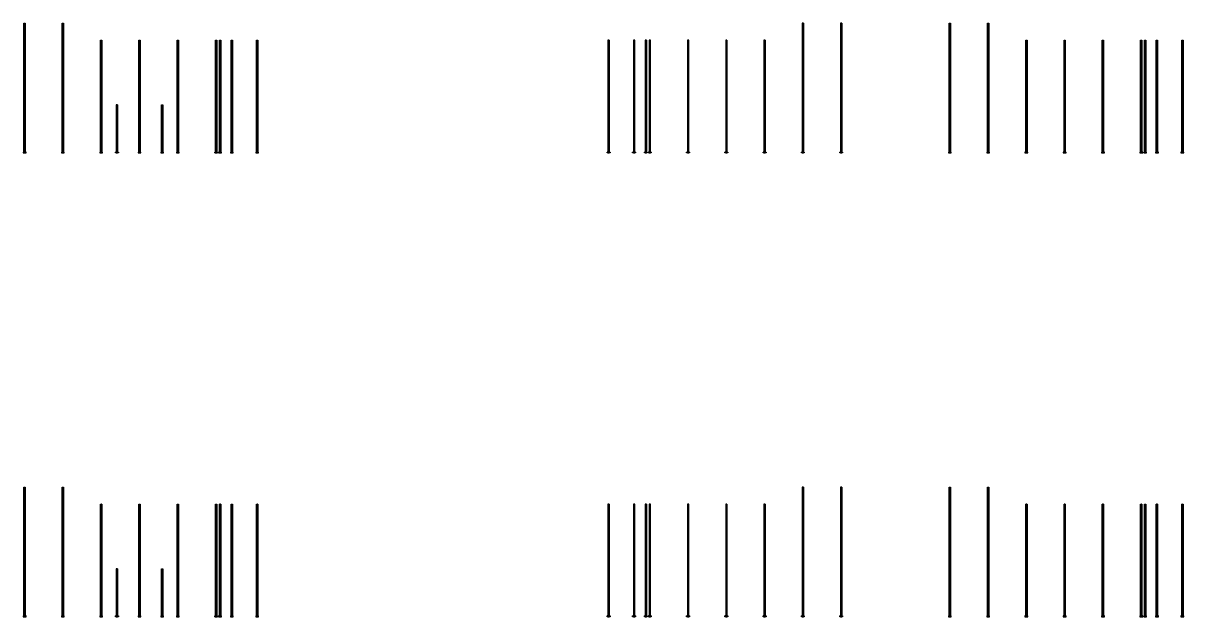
# Model space of a CAD drawing. Header units: millimetres. Extents: x 146716 to 442196, y -115135 to 179065.
# Drawn here: x 146716 to 225496, y 138767 to 179065 of the extents above; entities that cross this region are included whole.
import ezdxf

# ---------------------------------------------------------------- set-up
doc = ezdxf.new("R2010")
doc.units = ezdxf.units.MM
doc.layers.add('Dimension', color=7, linetype='Continuous')
doc.layers.add('Xref Multishuttle Sections$0$Racking', color=30, linetype='Continuous')
doc.layers.add('Xref Multishuttle Sections$0$Bracket', color=1, linetype='Continuous', lineweight=25)

# ---------------------------------------------------------------- blocks, each defined once
blk = doc.blocks.new('*U79')
for p, q in [((-35.9, 8804), (-35.9, 4)), ((-11.9, 8804), (-11.9, 4)), ((11.9, 8804), (11.9, 4)), ((35.8, 8804), (35.8, 4))]:
    blk.add_line(p, q)
blk.add_lwpolyline([(-44.3, 8804), (44.2, 8804), (44.2, 4), (-44.3, 4)], close=True)
for points in [[(-95, 55), (-95, 0), (95, 0), (95, 55)], [(-90, 60), (90, 60)], [(-79, 4), (-79, 0), (-61, 0), (-61, 4)], [(61, 4), (61, 0), (79, 0), (79, 4)]]:
    blk.add_lwpolyline(points)
for centre, radius in [((-25, 8791.5), 5.5), ((-25, 8766.5), 5.5), ((-25, 8741.5), 5.5), ((-25, 8716.5), 5.5), ((-25, 8691.5), 5.5), ((-25, 8666.5), 5.5), ((25, 8791.5), 5.5), ((25, 8766.5), 5.5), ((25, 8741.5), 5.5), ((25, 8716.5), 5.5), ((25, 8691.5), 5.5), ((25, 8666.5), 5.5), ((-25, 8641.5), 5.5), ((-25, 8616.5), 5.5), ((-25, 8591.5), 5.5), ((-25, 8566.5), 5.5), ((-25, 8541.5), 5.5), ((-25, 8516.5), 5.5), ((-25, 8491.5), 5.5), ((-25, 8466.5), 5.5), ((-25, 8441.5), 5.5), ((-25, 8416.5), 5.5), ((-25, 8391.5), 5.5), ((-25, 8366.5), 5.5), ((-25, 8341.5), 5.5), ((-25, 8316.5), 5.5), ((-25, 8291.5), 5.5), ((-25, 8266.5), 5.5), ((-25, 8241.5), 5.5), ((-25, 8216.5), 5.5), ((-25, 8191.5), 5.5), ((-25, 8166.5), 5.5), ((-25, 8141.5), 5.5), ((-25, 8116.5), 5.5), ((-25, 8091.5), 5.5), ((-25, 8066.5), 5.5), ((-25, 8041.5), 5.5), ((-25, 8016.5), 5.5), ((-25, 7991.5), 5.5), ((-25, 7966.5), 5.5), ((-25, 7941.5), 5.5), ((-25, 7916.5), 5.5), ((-25, 7891.5), 5.5), ((25, 8641.5), 5.5), ((25, 8616.5), 5.5), ((25, 8591.5), 5.5), ((25, 8566.5), 5.5), ((25, 8541.5), 5.5), ((25, 8516.5), 5.5), ((25, 8491.5), 5.5), ((25, 8466.5), 5.5), ((25, 8441.5), 5.5), ((25, 8416.5), 5.5), ((25, 8391.5), 5.5), ((25, 8366.5), 5.5), ((25, 8341.5), 5.5), ((25, 8316.5), 5.5), ((25, 8291.5), 5.5), ((25, 8266.5), 5.5), ((25, 8241.5), 5.5), ((25, 8216.5), 5.5), ((25, 8191.5), 5.5), ((25, 8166.5), 5.5), ((25, 8141.5), 5.5), ((25, 8116.5), 5.5), ((25, 8091.5), 5.5), ((25, 8066.5), 5.5), ((25, 8041.5), 5.5), ((25, 8016.5), 5.5), ((25, 7991.5), 5.5), ((25, 7966.5), 5.5), ((25, 7941.5), 5.5), ((25, 7916.5), 5.5), ((25, 7891.5), 5.5), ((-25, 7866.5), 5.5), ((-25, 7841.5), 5.5), ((-25, 7816.5), 5.5), ((-25, 7791.5), 5.5), ((-25, 7766.5), 5.5), ((-25, 7741.5), 5.5), ((-25, 7716.5), 5.5), ((-25, 7691.5), 5.5), ((-25, 7666.5), 5.5), ((-25, 7641.5), 5.5), ((-25, 7616.5), 5.5), ((-25, 7591.5), 5.5), ((-25, 7566.5), 5.5), ((-25, 7541.5), 5.5), ((-25, 7516.5), 5.5), ((-25, 7491.5), 5.5), ((-25, 7466.5), 5.5), ((-25, 7441.5), 5.5), ((-25, 7416.5), 5.5), ((-25, 7391.5), 5.5), ((-25, 7366.5), 5.5), ((-25, 7341.5), 5.5), ((-25, 7316.5), 5.5), ((-25, 7291.5), 5.5), ((-25, 7266.5), 5.5), ((-25, 7241.5), 5.5), ((-25, 7216.5), 5.5), ((-25, 7191.5), 5.5), ((-25, 7166.5), 5.5), ((-25, 7141.5), 5.5), ((-25, 7116.5), 5.5), ((-25, 7091.5), 5.5), ((25, 7866.5), 5.5), ((25, 7841.5), 5.5), ((25, 7816.5), 5.5), ((25, 7791.5), 5.5), ((25, 7766.5), 5.5), ((25, 7741.5), 5.5), ((25, 7716.5), 5.5), ((25, 7691.5), 5.5), ((25, 7666.5), 5.5), ((25, 7641.5), 5.5), ((25, 7616.5), 5.5), ((25, 7591.5), 5.5), ((25, 7566.5), 5.5), ((25, 7541.5), 5.5), ((25, 7516.5), 5.5), ((25, 7491.5), 5.5), ((25, 7466.5), 5.5), ((25, 7441.5), 5.5), ((25, 7416.5), 5.5), ((25, 7391.5), 5.5), ((25, 7366.5), 5.5), ((25, 7341.5), 5.5), ((25, 7316.5), 5.5), ((25, 7291.5), 5.5), ((25, 7266.5), 5.5), ((25, 7241.5), 5.5), ((25, 7216.5), 5.5), ((25, 7191.5), 5.5), ((25, 7166.5), 5.5), ((25, 7141.5), 5.5), ((25, 7116.5), 5.5), ((25, 7091.5), 5.5), ((-25, 7066.5), 5.5), ((-25, 7041.5), 5.5), ((-25, 7016.5), 5.5), ((-25, 6991.5), 5.5), ((-25, 6966.5), 5.5), ((-25, 6941.5), 5.5), ((-25, 6916.5), 5.5), ((-25, 6891.5), 5.5), ((-25, 6866.5), 5.5), ((-25, 6841.5), 5.5), ((-25, 6816.5), 5.5), ((-25, 6791.5), 5.5), ((-25, 6766.5), 5.5), ((-25, 6741.5), 5.5), ((-25, 6716.5), 5.5), ((-25, 6691.5), 5.5), ((-25, 6666.5), 5.5), ((-25, 6641.5), 5.5), ((-25, 6616.5), 5.5), ((-25, 6591.5), 5.5), ((-25, 6566.5), 5.5), ((-25, 6541.5), 5.5), ((-25, 6516.5), 5.5), ((-25, 6491.5), 5.5), ((-25, 6466.5), 5.5), ((-25, 6441.5), 5.5), ((-25, 6416.5), 5.5), ((-25, 6391.5), 5.5), ((-25, 6366.5), 5.5), ((-25, 6341.5), 5.5), ((-25, 6316.5), 5.5), ((25, 7066.5), 5.5), ((25, 7041.5), 5.5), ((25, 7016.5), 5.5), ((25, 6991.5), 5.5), ((25, 6966.5), 5.5), ((25, 6941.5), 5.5), ((25, 6916.5), 5.5), ((25, 6891.5), 5.5), ((25, 6866.5), 5.5), ((25, 6841.5), 5.5), ((25, 6816.5), 5.5), ((25, 6791.5), 5.5), ((25, 6766.5), 5.5), ((25, 6741.5), 5.5), ((25, 6716.5), 5.5), ((25, 6691.5), 5.5), ((25, 6666.5), 5.5), ((25, 6641.5), 5.5), ((25, 6616.5), 5.5), ((25, 6591.5), 5.5), ((25, 6566.5), 5.5), ((25, 6541.5), 5.5), ((25, 6516.5), 5.5), ((25, 6491.5), 5.5), ((25, 6466.5), 5.5), ((25, 6441.5), 5.5), ((25, 6416.5), 5.5), ((25, 6391.5), 5.5), ((25, 6366.5), 5.5), ((25, 6341.5), 5.5), ((25, 6316.5), 5.5), ((-25, 6291.5), 5.5), ((-25, 6266.5), 5.5), ((-25, 6241.5), 5.5), ((-25, 6216.5), 5.5), ((-25, 6191.5), 5.5), ((-25, 6166.5), 5.5), ((-25, 6141.5), 5.5), ((-25, 6116.5), 5.5), ((-25, 6091.5), 5.5), ((-25, 6066.5), 5.5), ((-25, 6041.5), 5.5), ((-25, 6016.5), 5.5), ((-25, 5991.5), 5.5), ((-25, 5966.5), 5.5), ((-25, 5941.5), 5.5), ((-25, 5916.5), 5.5), ((-25, 5891.5), 5.5), ((-25, 5866.5), 5.5), ((-25, 5841.5), 5.5), ((-25, 5816.5), 5.5), ((-25, 5791.5), 5.5), ((-25, 5766.5), 5.5), ((-25, 5741.5), 5.5), ((-25, 5716.5), 5.5), ((-25, 5691.5), 5.5), ((-25, 5666.5), 5.5), ((-25, 5641.5), 5.5), ((-25, 5616.5), 5.5), ((-25, 5591.5), 5.5), ((-25, 5566.5), 5.5), ((-25, 5541.5), 5.5), ((-25, 5516.5), 5.5), ((25, 6291.5), 5.5), ((25, 6266.5), 5.5), ((25, 6241.5), 5.5), ((25, 6216.5), 5.5), ((25, 6191.5), 5.5), ((25, 6166.5), 5.5), ((25, 6141.5), 5.5), ((25, 6116.5), 5.5), ((25, 6091.5), 5.5), ((25, 6066.5), 5.5), ((25, 6041.5), 5.5), ((25, 6016.5), 5.5), ((25, 5991.5), 5.5), ((25, 5966.5), 5.5), ((25, 5941.5), 5.5), ((25, 5916.5), 5.5), ((25, 5891.5), 5.5), ((25, 5866.5), 5.5), ((25, 5841.5), 5.5), ((25, 5816.5), 5.5), ((25, 5791.5), 5.5), ((25, 5766.5), 5.5), ((25, 5741.5), 5.5), ((25, 5716.5), 5.5), ((25, 5691.5), 5.5), ((25, 5666.5), 5.5), ((25, 5641.5), 5.5), ((25, 5616.5), 5.5), ((25, 5591.5), 5.5), ((25, 5566.5), 5.5), ((25, 5541.5), 5.5), ((25, 5516.5), 5.5), ((-25, 5491.5), 5.5), ((-25, 5466.5), 5.5), ((-25, 5441.5), 5.5), ((-25, 5416.5), 5.5), ((-25, 5391.5), 5.5), ((-25, 5366.5), 5.5), ((-25, 5341.5), 5.5), ((-25, 5316.5), 5.5), ((-25, 5291.5), 5.5), ((-25, 5266.5), 5.5), ((-25, 5241.5), 5.5), ((-25, 5216.5), 5.5), ((-25, 5191.5), 5.5), ((-25, 5166.5), 5.5), ((-25, 5141.5), 5.5), ((-25, 5116.5), 5.5), ((-25, 5091.5), 5.5), ((-25, 5066.5), 5.5), ((-25, 5041.5), 5.5), ((-25, 5016.5), 5.5), ((-25, 4991.5), 5.5), ((-25, 4966.5), 5.5), ((-25, 4941.5), 5.5), ((-25, 4916.5), 5.5), ((-25, 4891.5), 5.5), ((-25, 4866.5), 5.5), ((-25, 4841.5), 5.5), ((-25, 4816.5), 5.5), ((-25, 4791.5), 5.5), ((-25, 4766.5), 5.5), ((-25, 4741.5), 5.5), ((25, 5491.5), 5.5), ((25, 5466.5), 5.5), ((25, 5441.5), 5.5), ((25, 5416.5), 5.5), ((25, 5391.5), 5.5), ((25, 5366.5), 5.5), ((25, 5341.5), 5.5), ((25, 5316.5), 5.5), ((25, 5291.5), 5.5), ((25, 5266.5), 5.5), ((25, 5241.5), 5.5), ((25, 5216.5), 5.5), ((25, 5191.5), 5.5), ((25, 5166.5), 5.5), ((25, 5141.5), 5.5), ((25, 5116.5), 5.5), ((25, 5091.5), 5.5), ((25, 5066.5), 5.5), ((25, 5041.5), 5.5), ((25, 5016.5), 5.5), ((25, 4991.5), 5.5), ((25, 4966.5), 5.5), ((25, 4941.5), 5.5), ((25, 4916.5), 5.5), ((25, 4891.5), 5.5), ((25, 4866.5), 5.5), ((25, 4841.5), 5.5), ((25, 4816.5), 5.5), ((25, 4791.5), 5.5), ((25, 4766.5), 5.5), ((25, 4741.5), 5.5), ((-25, 4716.5), 5.5), ((-25, 4691.5), 5.5), ((-25, 4666.5), 5.5), ((-25, 4641.5), 5.5), ((-25, 4616.5), 5.5), ((-25, 4591.5), 5.5), ((-25, 4566.5), 5.5), ((-25, 4541.5), 5.5), ((-25, 4516.5), 5.5), ((-25, 4491.5), 5.5), ((-25, 4466.5), 5.5), ((-25, 4441.5), 5.5), ((-25, 4416.5), 5.5), ((-25, 4391.5), 5.5), ((-25, 4366.5), 5.5), ((-25, 4341.5), 5.5), ((-25, 4316.5), 5.5), ((-25, 4291.5), 5.5), ((-25, 4266.5), 5.5), ((-25, 4241.5), 5.5), ((-25, 4216.5), 5.5), ((-25, 4191.5), 5.5), ((-25, 4166.5), 5.5), ((-25, 4141.5), 5.5), ((-25, 4116.5), 5.5), ((-25, 4091.5), 5.5), ((-25, 4066.5), 5.5), ((-25, 4041.5), 5.5), ((-25, 4016.5), 5.5), ((-25, 3991.5), 5.5), ((-25, 3966.5), 5.5), ((-25, 3941.5), 5.5), ((25, 4716.5), 5.5), ((25, 4691.5), 5.5), ((25, 4666.5), 5.5), ((25, 4641.5), 5.5), ((25, 4616.5), 5.5), ((25, 4591.5), 5.5), ((25, 4566.5), 5.5), ((25, 4541.5), 5.5), ((25, 4516.5), 5.5), ((25, 4491.5), 5.5), ((25, 4466.5), 5.5), ((25, 4441.5), 5.5), ((25, 4416.5), 5.5), ((25, 4391.5), 5.5), ((25, 4366.5), 5.5), ((25, 4341.5), 5.5), ((25, 4316.5), 5.5), ((25, 4291.5), 5.5), ((25, 4266.5), 5.5), ((25, 4241.5), 5.5), ((25, 4216.5), 5.5), ((25, 4191.5), 5.5), ((25, 4166.5), 5.5), ((25, 4141.5), 5.5), ((25, 4116.5), 5.5), ((25, 4091.5), 5.5), ((25, 4066.5), 5.5), ((25, 4041.5), 5.5), ((25, 4016.5), 5.5), ((25, 3991.5), 5.5), ((25, 3966.5), 5.5), ((25, 3941.5), 5.5), ((-25, 3916.5), 5.5), ((-25, 3891.5), 5.5), ((-25, 3866.5), 5.5), ((-25, 3841.5), 5.5), ((-25, 3816.5), 5.5), ((-25, 3791.5), 5.5), ((-25, 3766.5), 5.5), ((-25, 3741.5), 5.5), ((-25, 3716.5), 5.5), ((-25, 3691.5), 5.5), ((-25, 3666.5), 5.5), ((-25, 3641.5), 5.5), ((-25, 3616.5), 5.5), ((-25, 3591.5), 5.5), ((-25, 3566.5), 5.5), ((-25, 3541.5), 5.5), ((-25, 3516.5), 5.5), ((-25, 3491.5), 5.5), ((-25, 3466.5), 5.5), ((-25, 3441.5), 5.5), ((-25, 3416.5), 5.5), ((-25, 3391.5), 5.5), ((-25, 3366.5), 5.5), ((-25, 3341.5), 5.5), ((-25, 3316.5), 5.5), ((-25, 3291.5), 5.5), ((-25, 3266.5), 5.5), ((-25, 3241.5), 5.5), ((-25, 3216.5), 5.5), ((-25, 3191.5), 5.5), ((-25, 3166.5), 5.5), ((25, 3916.5), 5.5), ((25, 3891.5), 5.5), ((25, 3866.5), 5.5), ((25, 3841.5), 5.5), ((25, 3816.5), 5.5), ((25, 3791.5), 5.5), ((25, 3766.5), 5.5), ((25, 3741.5), 5.5), ((25, 3716.5), 5.5), ((25, 3691.5), 5.5), ((25, 3666.5), 5.5), ((25, 3641.5), 5.5), ((25, 3616.5), 5.5), ((25, 3591.5), 5.5), ((25, 3566.5), 5.5), ((25, 3541.5), 5.5), ((25, 3516.5), 5.5), ((25, 3491.5), 5.5), ((25, 3466.5), 5.5), ((25, 3441.5), 5.5), ((25, 3416.5), 5.5), ((25, 3391.5), 5.5), ((25, 3366.5), 5.5), ((25, 3341.5), 5.5), ((25, 3316.5), 5.5), ((25, 3291.5), 5.5), ((25, 3266.5), 5.5), ((25, 3241.5), 5.5), ((25, 3216.5), 5.5), ((25, 3191.5), 5.5), ((25, 3166.5), 5.5), ((-25, 3141.5), 5.5), ((-25, 3116.5), 5.5), ((-25, 3091.5), 5.5), ((-25, 3066.5), 5.5), ((-25, 3041.5), 5.5), ((-25, 3016.5), 5.5), ((-25, 2991.5), 5.5), ((-25, 2966.5), 5.5), ((-25, 2941.5), 5.5), ((-25, 2916.5), 5.5), ((-25, 2891.5), 5.5), ((-25, 2866.5), 5.5), ((-25, 2841.5), 5.5), ((-25, 2816.5), 5.5), ((-25, 2791.5), 5.5), ((-25, 2766.5), 5.5), ((-25, 2741.5), 5.5), ((-25, 2716.5), 5.5), ((-25, 2691.5), 5.5), ((-25, 2666.5), 5.5), ((-25, 2641.5), 5.5), ((-25, 2616.5), 5.5), ((-25, 2591.5), 5.5), ((-25, 2566.5), 5.5), ((-25, 2541.5), 5.5), ((-25, 2516.5), 5.5), ((-25, 2491.5), 5.5), ((-25, 2466.5), 5.5), ((-25, 2441.5), 5.5), ((-25, 2416.5), 5.5), ((-25, 2391.5), 5.5), ((-25, 2366.5), 5.5), ((25, 3141.5), 5.5), ((25, 3116.5), 5.5), ((25, 3091.5), 5.5), ((25, 3066.5), 5.5), ((25, 3041.5), 5.5), ((25, 3016.5), 5.5), ((25, 2991.5), 5.5), ((25, 2966.5), 5.5), ((25, 2941.5), 5.5), ((25, 2916.5), 5.5), ((25, 2891.5), 5.5), ((25, 2866.5), 5.5), ((25, 2841.5), 5.5), ((25, 2816.5), 5.5), ((25, 2791.5), 5.5), ((25, 2766.5), 5.5), ((25, 2741.5), 5.5), ((25, 2716.5), 5.5), ((25, 2691.5), 5.5), ((25, 2666.5), 5.5), ((25, 2641.5), 5.5), ((25, 2616.5), 5.5), ((25, 2591.5), 5.5), ((25, 2566.5), 5.5), ((25, 2541.5), 5.5), ((25, 2516.5), 5.5), ((25, 2491.5), 5.5), ((25, 2466.5), 5.5), ((25, 2441.5), 5.5), ((25, 2416.5), 5.5), ((25, 2391.5), 5.5), ((25, 2366.5), 5.5), ((-25, 2341.5), 5.5), ((-25, 2316.5), 5.5), ((-25, 2291.5), 5.5), ((-25, 2266.5), 5.5), ((-25, 2241.5), 5.5), ((-25, 2216.5), 5.5), ((-25, 2191.5), 5.5), ((-25, 2166.5), 5.5), ((-25, 2141.5), 5.5), ((-25, 2116.5), 5.5), ((-25, 2091.5), 5.5), ((-25, 2066.5), 5.5), ((-25, 2041.5), 5.5), ((-25, 2016.5), 5.5), ((-25, 1991.5), 5.5), ((-25, 1966.5), 5.5), ((-25, 1941.5), 5.5), ((-25, 1916.5), 5.5), ((-25, 1891.5), 5.5), ((-25, 1866.5), 5.5), ((-25, 1841.5), 5.5), ((-25, 1816.5), 5.5), ((-25, 1791.5), 5.5), ((-25, 1766.5), 5.5), ((-25, 1741.5), 5.5), ((-25, 1716.5), 5.5), ((-25, 1691.5), 5.5), ((-25, 1666.5), 5.5), ((-25, 1641.5), 5.5), ((-25, 1616.5), 5.5), ((-25, 1591.5), 5.5), ((25, 2341.5), 5.5), ((25, 2316.5), 5.5), ((25, 2291.5), 5.5), ((25, 2266.5), 5.5), ((25, 2241.5), 5.5), ((25, 2216.5), 5.5), ((25, 2191.5), 5.5), ((25, 2166.5), 5.5), ((25, 2141.5), 5.5), ((25, 2116.5), 5.5), ((25, 2091.5), 5.5), ((25, 2066.5), 5.5), ((25, 2041.5), 5.5), ((25, 2016.5), 5.5), ((25, 1991.5), 5.5), ((25, 1966.5), 5.5), ((25, 1941.5), 5.5), ((25, 1916.5), 5.5), ((25, 1891.5), 5.5), ((25, 1866.5), 5.5), ((25, 1841.5), 5.5), ((25, 1816.5), 5.5), ((25, 1791.5), 5.5), ((25, 1766.5), 5.5), ((25, 1741.5), 5.5), ((25, 1716.5), 5.5), ((25, 1691.5), 5.5), ((25, 1666.5), 5.5), ((25, 1641.5), 5.5), ((25, 1616.5), 5.5), ((25, 1591.5), 5.5), ((-25, 1566.5), 5.5), ((-25, 1541.5), 5.5), ((-25, 1516.5), 5.5), ((-25, 1491.5), 5.5), ((-25, 1466.5), 5.5), ((-25, 1441.5), 5.5), ((-25, 1416.5), 5.5), ((-25, 1391.5), 5.5), ((-25, 1366.5), 5.5), ((-25, 1341.5), 5.5), ((-25, 1316.5), 5.5), ((-25, 1291.5), 5.5), ((-25, 1266.5), 5.5), ((-25, 1241.5), 5.5), ((-25, 1216.5), 5.5), ((-25, 1191.5), 5.5), ((-25, 1166.5), 5.5), ((-25, 1141.5), 5.5), ((-25, 1116.5), 5.5), ((-25, 1091.5), 5.5), ((-25, 1066.5), 5.5), ((-25, 1041.5), 5.5), ((-25, 1016.5), 5.5), ((-25, 991.5), 5.5), ((-25, 966.5), 5.5), ((-25, 941.5), 5.5), ((-25, 916.5), 5.5), ((-25, 891.5), 5.5), ((-25, 866.5), 5.5), ((-25, 841.5), 5.5), ((-25, 816.5), 5.5), ((-25, 791.5), 5.5), ((25, 1566.5), 5.5), ((25, 1541.5), 5.5), ((25, 1516.5), 5.5), ((25, 1491.5), 5.5), ((25, 1466.5), 5.5), ((25, 1441.5), 5.5), ((25, 1416.5), 5.5), ((25, 1391.5), 5.5), ((25, 1366.5), 5.5), ((25, 1341.5), 5.5), ((25, 1316.5), 5.5), ((25, 1291.5), 5.5), ((25, 1266.5), 5.5), ((25, 1241.5), 5.5), ((25, 1216.5), 5.5), ((25, 1191.5), 5.5), ((25, 1166.5), 5.5), ((25, 1141.5), 5.5), ((25, 1116.5), 5.5), ((25, 1091.5), 5.5), ((25, 1066.5), 5.5), ((25, 1041.5), 5.5), ((25, 1016.5), 5.5), ((25, 991.5), 5.5), ((25, 966.5), 5.5), ((25, 941.5), 5.5), ((25, 916.5), 5.5), ((25, 891.5), 5.5), ((25, 866.5), 5.5), ((25, 841.5), 5.5), ((25, 816.5), 5.5), ((25, 791.5), 5.5), ((-25, 41.5), 6), ((-25, 766.5), 5.5), ((-25, 741.5), 5.5), ((-25, 716.5), 5.5), ((-25, 691.5), 5.5), ((-25, 666.5), 5.5), ((-25, 641.5), 5.5), ((-25, 616.5), 5.5), ((-25, 591.5), 5.5), ((-25, 566.5), 5.5), ((-25, 541.5), 5.5), ((-25, 516.5), 5.5), ((-25, 491.5), 5.5), ((-25, 466.5), 5.5), ((-25, 441.5), 5.5), ((-25, 416.5), 5.5), ((-25, 391.5), 5.5), ((-25, 366.5), 5.5), ((-25, 341.5), 5.5), ((-25, 316.5), 5.5), ((-25, 291.5), 5.5), ((-25, 266.5), 5.5), ((-25, 241.5), 5.5), ((-25, 216.5), 5.5), ((-25, 191.5), 5.5), ((-25, 166.5), 5.5), ((-25, 141.5), 5.5), ((-25, 116.5), 5.5), ((-25, 91.5), 5.5), ((-25, 66.5), 5.5), ((-25, 41.5), 5.5), ((-25, 16.5), 5.5), ((25, 41.5), 6), ((25, 766.5), 5.5), ((25, 741.5), 5.5), ((25, 716.5), 5.5), ((25, 691.5), 5.5), ((25, 666.5), 5.5), ((25, 641.5), 5.5), ((25, 616.5), 5.5), ((25, 591.5), 5.5), ((25, 566.5), 5.5), ((25, 541.5), 5.5), ((25, 516.5), 5.5), ((25, 491.5), 5.5), ((25, 466.5), 5.5), ((25, 441.5), 5.5), ((25, 416.5), 5.5), ((25, 391.5), 5.5), ((25, 366.5), 5.5), ((25, 341.5), 5.5), ((25, 316.5), 5.5), ((25, 291.5), 5.5), ((25, 266.5), 5.5), ((25, 241.5), 5.5), ((25, 216.5), 5.5), ((25, 191.5), 5.5), ((25, 166.5), 5.5), ((25, 141.5), 5.5), ((25, 116.5), 5.5), ((25, 91.5), 5.5), ((25, 66.5), 5.5), ((25, 41.5), 5.5), ((25, 16.5), 5.5)]:
    blk.add_circle(centre, radius)
for centre, start, end in [((-90, 55), 90, 180), ((90, 55), 0, 90)]:
    blk.add_arc(centre, 5, start, end)
blk = doc.blocks.new('*U78')
for p, q in [((-35.9, 7654), (-35.9, 4)), ((-11.9, 7654), (-11.9, 4)), ((11.9, 7654), (11.9, 4)), ((35.8, 7654), (35.8, 4))]:
    blk.add_line(p, q)
blk.add_lwpolyline([(-44.3, 7654), (44.2, 7654), (44.2, 4), (-44.3, 4)], close=True)
for points in [[(-95, 55), (-95, 0), (95, 0), (95, 55)], [(-90, 60), (90, 60)], [(-79, 4), (-79, 0), (-61, 0), (-61, 4)], [(61, 4), (61, 0), (79, 0), (79, 4)]]:
    blk.add_lwpolyline(points)
for centre, radius in [((-25, 7641.5), 5.5), ((-25, 7616.5), 5.5), ((-25, 7591.5), 5.5), ((-25, 7566.5), 5.5), ((-25, 7541.5), 5.5), ((-25, 7516.5), 5.5), ((-25, 7491.5), 5.5), ((-25, 7466.5), 5.5), ((-25, 7441.5), 5.5), ((-25, 7416.5), 5.5), ((-25, 7391.5), 5.5), ((-25, 7366.5), 5.5), ((-25, 7341.5), 5.5), ((-25, 7316.5), 5.5), ((-25, 7291.5), 5.5), ((-25, 7266.5), 5.5), ((-25, 7241.5), 5.5), ((-25, 7216.5), 5.5), ((-25, 7191.5), 5.5), ((-25, 7166.5), 5.5), ((-25, 7141.5), 5.5), ((-25, 7116.5), 5.5), ((-25, 7091.5), 5.5), ((25, 7641.5), 5.5), ((25, 7616.5), 5.5), ((25, 7591.5), 5.5), ((25, 7566.5), 5.5), ((25, 7541.5), 5.5), ((25, 7516.5), 5.5), ((25, 7491.5), 5.5), ((25, 7466.5), 5.5), ((25, 7441.5), 5.5), ((25, 7416.5), 5.5), ((25, 7391.5), 5.5), ((25, 7366.5), 5.5), ((25, 7341.5), 5.5), ((25, 7316.5), 5.5), ((25, 7291.5), 5.5), ((25, 7266.5), 5.5), ((25, 7241.5), 5.5), ((25, 7216.5), 5.5), ((25, 7191.5), 5.5), ((25, 7166.5), 5.5), ((25, 7141.5), 5.5), ((25, 7116.5), 5.5), ((25, 7091.5), 5.5), ((-25, 7066.5), 5.5), ((-25, 7041.5), 5.5), ((-25, 7016.5), 5.5), ((-25, 6991.5), 5.5), ((-25, 6966.5), 5.5), ((-25, 6941.5), 5.5), ((-25, 6916.5), 5.5), ((-25, 6891.5), 5.5), ((-25, 6866.5), 5.5), ((-25, 6841.5), 5.5), ((-25, 6816.5), 5.5), ((-25, 6791.5), 5.5), ((-25, 6766.5), 5.5), ((-25, 6741.5), 5.5), ((-25, 6716.5), 5.5), ((-25, 6691.5), 5.5), ((-25, 6666.5), 5.5), ((-25, 6641.5), 5.5), ((-25, 6616.5), 5.5), ((-25, 6591.5), 5.5), ((-25, 6566.5), 5.5), ((-25, 6541.5), 5.5), ((-25, 6516.5), 5.5), ((-25, 6491.5), 5.5), ((-25, 6466.5), 5.5), ((-25, 6441.5), 5.5), ((-25, 6416.5), 5.5), ((-25, 6391.5), 5.5), ((-25, 6366.5), 5.5), ((-25, 6341.5), 5.5), ((-25, 6316.5), 5.5), ((25, 7066.5), 5.5), ((25, 7041.5), 5.5), ((25, 7016.5), 5.5), ((25, 6991.5), 5.5), ((25, 6966.5), 5.5), ((25, 6941.5), 5.5), ((25, 6916.5), 5.5), ((25, 6891.5), 5.5), ((25, 6866.5), 5.5), ((25, 6841.5), 5.5), ((25, 6816.5), 5.5), ((25, 6791.5), 5.5), ((25, 6766.5), 5.5), ((25, 6741.5), 5.5), ((25, 6716.5), 5.5), ((25, 6691.5), 5.5), ((25, 6666.5), 5.5), ((25, 6641.5), 5.5), ((25, 6616.5), 5.5), ((25, 6591.5), 5.5), ((25, 6566.5), 5.5), ((25, 6541.5), 5.5), ((25, 6516.5), 5.5), ((25, 6491.5), 5.5), ((25, 6466.5), 5.5), ((25, 6441.5), 5.5), ((25, 6416.5), 5.5), ((25, 6391.5), 5.5), ((25, 6366.5), 5.5), ((25, 6341.5), 5.5), ((25, 6316.5), 5.5), ((-25, 6291.5), 5.5), ((-25, 6266.5), 5.5), ((-25, 6241.5), 5.5), ((-25, 6216.5), 5.5), ((-25, 6191.5), 5.5), ((-25, 6166.5), 5.5), ((-25, 6141.5), 5.5), ((-25, 6116.5), 5.5), ((-25, 6091.5), 5.5), ((-25, 6066.5), 5.5), ((-25, 6041.5), 5.5), ((-25, 6016.5), 5.5), ((-25, 5991.5), 5.5), ((-25, 5966.5), 5.5), ((-25, 5941.5), 5.5), ((-25, 5916.5), 5.5), ((-25, 5891.5), 5.5), ((-25, 5866.5), 5.5), ((-25, 5841.5), 5.5), ((-25, 5816.5), 5.5), ((-25, 5791.5), 5.5), ((-25, 5766.5), 5.5), ((-25, 5741.5), 5.5), ((-25, 5716.5), 5.5), ((-25, 5691.5), 5.5), ((-25, 5666.5), 5.5), ((-25, 5641.5), 5.5), ((-25, 5616.5), 5.5), ((-25, 5591.5), 5.5), ((-25, 5566.5), 5.5), ((-25, 5541.5), 5.5), ((-25, 5516.5), 5.5), ((25, 6291.5), 5.5), ((25, 6266.5), 5.5), ((25, 6241.5), 5.5), ((25, 6216.5), 5.5), ((25, 6191.5), 5.5), ((25, 6166.5), 5.5), ((25, 6141.5), 5.5), ((25, 6116.5), 5.5), ((25, 6091.5), 5.5), ((25, 6066.5), 5.5), ((25, 6041.5), 5.5), ((25, 6016.5), 5.5), ((25, 5991.5), 5.5), ((25, 5966.5), 5.5), ((25, 5941.5), 5.5), ((25, 5916.5), 5.5), ((25, 5891.5), 5.5), ((25, 5866.5), 5.5), ((25, 5841.5), 5.5), ((25, 5816.5), 5.5), ((25, 5791.5), 5.5), ((25, 5766.5), 5.5), ((25, 5741.5), 5.5), ((25, 5716.5), 5.5), ((25, 5691.5), 5.5), ((25, 5666.5), 5.5), ((25, 5641.5), 5.5), ((25, 5616.5), 5.5), ((25, 5591.5), 5.5), ((25, 5566.5), 5.5), ((25, 5541.5), 5.5), ((25, 5516.5), 5.5), ((-25, 5491.5), 5.5), ((-25, 5466.5), 5.5), ((-25, 5441.5), 5.5), ((-25, 5416.5), 5.5), ((-25, 5391.5), 5.5), ((-25, 5366.5), 5.5), ((-25, 5341.5), 5.5), ((-25, 5316.5), 5.5), ((-25, 5291.5), 5.5), ((-25, 5266.5), 5.5), ((-25, 5241.5), 5.5), ((-25, 5216.5), 5.5), ((-25, 5191.5), 5.5), ((-25, 5166.5), 5.5), ((-25, 5141.5), 5.5), ((-25, 5116.5), 5.5), ((-25, 5091.5), 5.5), ((-25, 5066.5), 5.5), ((-25, 5041.5), 5.5), ((-25, 5016.5), 5.5), ((-25, 4991.5), 5.5), ((-25, 4966.5), 5.5), ((-25, 4941.5), 5.5), ((-25, 4916.5), 5.5), ((-25, 4891.5), 5.5), ((-25, 4866.5), 5.5), ((-25, 4841.5), 5.5), ((-25, 4816.5), 5.5), ((-25, 4791.5), 5.5), ((-25, 4766.5), 5.5), ((-25, 4741.5), 5.5), ((25, 5491.5), 5.5), ((25, 5466.5), 5.5), ((25, 5441.5), 5.5), ((25, 5416.5), 5.5), ((25, 5391.5), 5.5), ((25, 5366.5), 5.5), ((25, 5341.5), 5.5), ((25, 5316.5), 5.5), ((25, 5291.5), 5.5), ((25, 5266.5), 5.5), ((25, 5241.5), 5.5), ((25, 5216.5), 5.5), ((25, 5191.5), 5.5), ((25, 5166.5), 5.5), ((25, 5141.5), 5.5), ((25, 5116.5), 5.5), ((25, 5091.5), 5.5), ((25, 5066.5), 5.5), ((25, 5041.5), 5.5), ((25, 5016.5), 5.5), ((25, 4991.5), 5.5), ((25, 4966.5), 5.5), ((25, 4941.5), 5.5), ((25, 4916.5), 5.5), ((25, 4891.5), 5.5), ((25, 4866.5), 5.5), ((25, 4841.5), 5.5), ((25, 4816.5), 5.5), ((25, 4791.5), 5.5), ((25, 4766.5), 5.5), ((25, 4741.5), 5.5), ((-25, 4716.5), 5.5), ((-25, 4691.5), 5.5), ((-25, 4666.5), 5.5), ((-25, 4641.5), 5.5), ((-25, 4616.5), 5.5), ((-25, 4591.5), 5.5), ((-25, 4566.5), 5.5), ((-25, 4541.5), 5.5), ((-25, 4516.5), 5.5), ((-25, 4491.5), 5.5), ((-25, 4466.5), 5.5), ((-25, 4441.5), 5.5), ((-25, 4416.5), 5.5), ((-25, 4391.5), 5.5), ((-25, 4366.5), 5.5), ((-25, 4341.5), 5.5), ((-25, 4316.5), 5.5), ((-25, 4291.5), 5.5), ((-25, 4266.5), 5.5), ((-25, 4241.5), 5.5), ((-25, 4216.5), 5.5), ((-25, 4191.5), 5.5), ((-25, 4166.5), 5.5), ((-25, 4141.5), 5.5), ((-25, 4116.5), 5.5), ((-25, 4091.5), 5.5), ((-25, 4066.5), 5.5), ((-25, 4041.5), 5.5), ((-25, 4016.5), 5.5), ((-25, 3991.5), 5.5), ((-25, 3966.5), 5.5), ((-25, 3941.5), 5.5), ((25, 4716.5), 5.5), ((25, 4691.5), 5.5), ((25, 4666.5), 5.5), ((25, 4641.5), 5.5), ((25, 4616.5), 5.5), ((25, 4591.5), 5.5), ((25, 4566.5), 5.5), ((25, 4541.5), 5.5), ((25, 4516.5), 5.5), ((25, 4491.5), 5.5), ((25, 4466.5), 5.5), ((25, 4441.5), 5.5), ((25, 4416.5), 5.5), ((25, 4391.5), 5.5), ((25, 4366.5), 5.5), ((25, 4341.5), 5.5), ((25, 4316.5), 5.5), ((25, 4291.5), 5.5), ((25, 4266.5), 5.5), ((25, 4241.5), 5.5), ((25, 4216.5), 5.5), ((25, 4191.5), 5.5), ((25, 4166.5), 5.5), ((25, 4141.5), 5.5), ((25, 4116.5), 5.5), ((25, 4091.5), 5.5), ((25, 4066.5), 5.5), ((25, 4041.5), 5.5), ((25, 4016.5), 5.5), ((25, 3991.5), 5.5), ((25, 3966.5), 5.5), ((25, 3941.5), 5.5), ((-25, 3916.5), 5.5), ((-25, 3891.5), 5.5), ((-25, 3866.5), 5.5), ((-25, 3841.5), 5.5), ((-25, 3816.5), 5.5), ((-25, 3791.5), 5.5), ((-25, 3766.5), 5.5), ((-25, 3741.5), 5.5), ((-25, 3716.5), 5.5), ((-25, 3691.5), 5.5), ((-25, 3666.5), 5.5), ((-25, 3641.5), 5.5), ((-25, 3616.5), 5.5), ((-25, 3591.5), 5.5), ((-25, 3566.5), 5.5), ((-25, 3541.5), 5.5), ((-25, 3516.5), 5.5), ((-25, 3491.5), 5.5), ((-25, 3466.5), 5.5), ((-25, 3441.5), 5.5), ((-25, 3416.5), 5.5), ((-25, 3391.5), 5.5), ((-25, 3366.5), 5.5), ((-25, 3341.5), 5.5), ((-25, 3316.5), 5.5), ((-25, 3291.5), 5.5), ((-25, 3266.5), 5.5), ((-25, 3241.5), 5.5), ((-25, 3216.5), 5.5), ((-25, 3191.5), 5.5), ((-25, 3166.5), 5.5), ((25, 3916.5), 5.5), ((25, 3891.5), 5.5), ((25, 3866.5), 5.5), ((25, 3841.5), 5.5), ((25, 3816.5), 5.5), ((25, 3791.5), 5.5), ((25, 3766.5), 5.5), ((25, 3741.5), 5.5), ((25, 3716.5), 5.5), ((25, 3691.5), 5.5), ((25, 3666.5), 5.5), ((25, 3641.5), 5.5), ((25, 3616.5), 5.5), ((25, 3591.5), 5.5), ((25, 3566.5), 5.5), ((25, 3541.5), 5.5), ((25, 3516.5), 5.5), ((25, 3491.5), 5.5), ((25, 3466.5), 5.5), ((25, 3441.5), 5.5), ((25, 3416.5), 5.5), ((25, 3391.5), 5.5), ((25, 3366.5), 5.5), ((25, 3341.5), 5.5), ((25, 3316.5), 5.5), ((25, 3291.5), 5.5), ((25, 3266.5), 5.5), ((25, 3241.5), 5.5), ((25, 3216.5), 5.5), ((25, 3191.5), 5.5), ((25, 3166.5), 5.5), ((-25, 3141.5), 5.5), ((-25, 3116.5), 5.5), ((-25, 3091.5), 5.5), ((-25, 3066.5), 5.5), ((-25, 3041.5), 5.5), ((-25, 3016.5), 5.5), ((-25, 2991.5), 5.5), ((-25, 2966.5), 5.5), ((-25, 2941.5), 5.5), ((-25, 2916.5), 5.5), ((-25, 2891.5), 5.5), ((-25, 2866.5), 5.5), ((-25, 2841.5), 5.5), ((-25, 2816.5), 5.5), ((-25, 2791.5), 5.5), ((-25, 2766.5), 5.5), ((-25, 2741.5), 5.5), ((-25, 2716.5), 5.5), ((-25, 2691.5), 5.5), ((-25, 2666.5), 5.5), ((-25, 2641.5), 5.5), ((-25, 2616.5), 5.5), ((-25, 2591.5), 5.5), ((-25, 2566.5), 5.5), ((-25, 2541.5), 5.5), ((-25, 2516.5), 5.5), ((-25, 2491.5), 5.5), ((-25, 2466.5), 5.5), ((-25, 2441.5), 5.5), ((-25, 2416.5), 5.5), ((-25, 2391.5), 5.5), ((-25, 2366.5), 5.5), ((25, 3141.5), 5.5), ((25, 3116.5), 5.5), ((25, 3091.5), 5.5), ((25, 3066.5), 5.5), ((25, 3041.5), 5.5), ((25, 3016.5), 5.5), ((25, 2991.5), 5.5), ((25, 2966.5), 5.5), ((25, 2941.5), 5.5), ((25, 2916.5), 5.5), ((25, 2891.5), 5.5), ((25, 2866.5), 5.5), ((25, 2841.5), 5.5), ((25, 2816.5), 5.5), ((25, 2791.5), 5.5), ((25, 2766.5), 5.5), ((25, 2741.5), 5.5), ((25, 2716.5), 5.5), ((25, 2691.5), 5.5), ((25, 2666.5), 5.5), ((25, 2641.5), 5.5), ((25, 2616.5), 5.5), ((25, 2591.5), 5.5), ((25, 2566.5), 5.5), ((25, 2541.5), 5.5), ((25, 2516.5), 5.5), ((25, 2491.5), 5.5), ((25, 2466.5), 5.5), ((25, 2441.5), 5.5), ((25, 2416.5), 5.5), ((25, 2391.5), 5.5), ((25, 2366.5), 5.5), ((-25, 2341.5), 5.5), ((-25, 2316.5), 5.5), ((-25, 2291.5), 5.5), ((-25, 2266.5), 5.5), ((-25, 2241.5), 5.5), ((-25, 2216.5), 5.5), ((-25, 2191.5), 5.5), ((-25, 2166.5), 5.5), ((-25, 2141.5), 5.5), ((-25, 2116.5), 5.5), ((-25, 2091.5), 5.5), ((-25, 2066.5), 5.5), ((-25, 2041.5), 5.5), ((-25, 2016.5), 5.5), ((-25, 1991.5), 5.5), ((-25, 1966.5), 5.5), ((-25, 1941.5), 5.5), ((-25, 1916.5), 5.5), ((-25, 1891.5), 5.5), ((-25, 1866.5), 5.5), ((-25, 1841.5), 5.5), ((-25, 1816.5), 5.5), ((-25, 1791.5), 5.5), ((-25, 1766.5), 5.5), ((-25, 1741.5), 5.5), ((-25, 1716.5), 5.5), ((-25, 1691.5), 5.5), ((-25, 1666.5), 5.5), ((-25, 1641.5), 5.5), ((-25, 1616.5), 5.5), ((-25, 1591.5), 5.5), ((25, 2341.5), 5.5), ((25, 2316.5), 5.5), ((25, 2291.5), 5.5), ((25, 2266.5), 5.5), ((25, 2241.5), 5.5), ((25, 2216.5), 5.5), ((25, 2191.5), 5.5), ((25, 2166.5), 5.5), ((25, 2141.5), 5.5), ((25, 2116.5), 5.5), ((25, 2091.5), 5.5), ((25, 2066.5), 5.5), ((25, 2041.5), 5.5), ((25, 2016.5), 5.5), ((25, 1991.5), 5.5), ((25, 1966.5), 5.5), ((25, 1941.5), 5.5), ((25, 1916.5), 5.5), ((25, 1891.5), 5.5), ((25, 1866.5), 5.5), ((25, 1841.5), 5.5), ((25, 1816.5), 5.5), ((25, 1791.5), 5.5), ((25, 1766.5), 5.5), ((25, 1741.5), 5.5), ((25, 1716.5), 5.5), ((25, 1691.5), 5.5), ((25, 1666.5), 5.5), ((25, 1641.5), 5.5), ((25, 1616.5), 5.5), ((25, 1591.5), 5.5), ((-25, 1566.5), 5.5), ((-25, 1541.5), 5.5), ((-25, 1516.5), 5.5), ((-25, 1491.5), 5.5), ((-25, 1466.5), 5.5), ((-25, 1441.5), 5.5), ((-25, 1416.5), 5.5), ((-25, 1391.5), 5.5), ((-25, 1366.5), 5.5), ((-25, 1341.5), 5.5), ((-25, 1316.5), 5.5), ((-25, 1291.5), 5.5), ((-25, 1266.5), 5.5), ((-25, 1241.5), 5.5), ((-25, 1216.5), 5.5), ((-25, 1191.5), 5.5), ((-25, 1166.5), 5.5), ((-25, 1141.5), 5.5), ((-25, 1116.5), 5.5), ((-25, 1091.5), 5.5), ((-25, 1066.5), 5.5), ((-25, 1041.5), 5.5), ((-25, 1016.5), 5.5), ((-25, 991.5), 5.5), ((-25, 966.5), 5.5), ((-25, 941.5), 5.5), ((-25, 916.5), 5.5), ((-25, 891.5), 5.5), ((-25, 866.5), 5.5), ((-25, 841.5), 5.5), ((-25, 816.5), 5.5), ((-25, 791.5), 5.5), ((25, 1566.5), 5.5), ((25, 1541.5), 5.5), ((25, 1516.5), 5.5), ((25, 1491.5), 5.5), ((25, 1466.5), 5.5), ((25, 1441.5), 5.5), ((25, 1416.5), 5.5), ((25, 1391.5), 5.5), ((25, 1366.5), 5.5), ((25, 1341.5), 5.5), ((25, 1316.5), 5.5), ((25, 1291.5), 5.5), ((25, 1266.5), 5.5), ((25, 1241.5), 5.5), ((25, 1216.5), 5.5), ((25, 1191.5), 5.5), ((25, 1166.5), 5.5), ((25, 1141.5), 5.5), ((25, 1116.5), 5.5), ((25, 1091.5), 5.5), ((25, 1066.5), 5.5), ((25, 1041.5), 5.5), ((25, 1016.5), 5.5), ((25, 991.5), 5.5), ((25, 966.5), 5.5), ((25, 941.5), 5.5), ((25, 916.5), 5.5), ((25, 891.5), 5.5), ((25, 866.5), 5.5), ((25, 841.5), 5.5), ((25, 816.5), 5.5), ((25, 791.5), 5.5), ((-25, 41.5), 6), ((-25, 766.5), 5.5), ((-25, 741.5), 5.5), ((-25, 716.5), 5.5), ((-25, 691.5), 5.5), ((-25, 666.5), 5.5), ((-25, 641.5), 5.5), ((-25, 616.5), 5.5), ((-25, 591.5), 5.5), ((-25, 566.5), 5.5), ((-25, 541.5), 5.5), ((-25, 516.5), 5.5), ((-25, 491.5), 5.5), ((-25, 466.5), 5.5), ((-25, 441.5), 5.5), ((-25, 416.5), 5.5), ((-25, 391.5), 5.5), ((-25, 366.5), 5.5), ((-25, 341.5), 5.5), ((-25, 316.5), 5.5), ((-25, 291.5), 5.5), ((-25, 266.5), 5.5), ((-25, 241.5), 5.5), ((-25, 216.5), 5.5), ((-25, 191.5), 5.5), ((-25, 166.5), 5.5), ((-25, 141.5), 5.5), ((-25, 116.5), 5.5), ((-25, 91.5), 5.5), ((-25, 66.5), 5.5), ((-25, 41.5), 5.5), ((-25, 16.5), 5.5), ((25, 41.5), 6), ((25, 766.5), 5.5), ((25, 741.5), 5.5), ((25, 716.5), 5.5), ((25, 691.5), 5.5), ((25, 666.5), 5.5), ((25, 641.5), 5.5), ((25, 616.5), 5.5), ((25, 591.5), 5.5), ((25, 566.5), 5.5), ((25, 541.5), 5.5), ((25, 516.5), 5.5), ((25, 491.5), 5.5), ((25, 466.5), 5.5), ((25, 441.5), 5.5), ((25, 416.5), 5.5), ((25, 391.5), 5.5), ((25, 366.5), 5.5), ((25, 341.5), 5.5), ((25, 316.5), 5.5), ((25, 291.5), 5.5), ((25, 266.5), 5.5), ((25, 241.5), 5.5), ((25, 216.5), 5.5), ((25, 191.5), 5.5), ((25, 166.5), 5.5), ((25, 141.5), 5.5), ((25, 116.5), 5.5), ((25, 91.5), 5.5), ((25, 66.5), 5.5), ((25, 41.5), 5.5), ((25, 16.5), 5.5)]:
    blk.add_circle(centre, radius)
for centre, start, end in [((-90, 55), 90, 180), ((90, 55), 0, 90)]:
    blk.add_arc(centre, 5, start, end)
blk = doc.blocks.new('*U169')
blk.add_lwpolyline([(-95, 60), (95, 60), (95, 0), (-95, 0)], close=True)
for points in [[(-61, 8), (-61, 0), (-79, 0), (-79, 8)], [(61, 8), (61, 0), (79, 0), (79, 8)]]:
    blk.add_lwpolyline(points)
for centre in [(-25, 37.5), (25, 37.5)]:
    blk.add_circle(centre, 6)
blk = doc.blocks.new('*U150')
for p, q in [((-35.85, 3254), (-35.85, 4)), ((-11.9, 3254), (-11.9, 4)), ((11.89, 3254), (11.89, 4)), ((35.85, 3254), (35.85, 4))]:
    blk.add_line(p, q)
blk.add_lwpolyline([(-44.25, 3254), (44.25, 3254), (44.25, 4), (-44.25, 4)], close=True)
for points in [[(-95, 55), (-95, 0), (95, 0), (95, 55)], [(-90, 60), (90, 60)], [(-79, 4), (-79, 0), (-61, 0), (-61, 4)], [(61, 4), (61, 0), (79, 0), (79, 4)]]:
    blk.add_lwpolyline(points)
for centre, radius in [((-25, 3241.5), 5.5), ((-25, 3216.5), 5.5), ((-25, 3191.5), 5.5), ((-25, 3166.5), 5.5), ((25, 3241.5), 5.5), ((25, 3216.5), 5.5), ((25, 3191.5), 5.5), ((25, 3166.5), 5.5), ((-25, 3141.5), 5.5), ((-25, 3116.5), 5.5), ((-25, 3091.5), 5.5), ((-25, 3066.5), 5.5), ((-25, 3041.5), 5.5), ((-25, 3016.5), 5.5), ((-25, 2991.5), 5.5), ((-25, 2966.5), 5.5), ((-25, 2941.5), 5.5), ((-25, 2916.5), 5.5), ((-25, 2891.5), 5.5), ((-25, 2866.5), 5.5), ((-25, 2841.5), 5.5), ((-25, 2816.5), 5.5), ((-25, 2791.5), 5.5), ((-25, 2766.5), 5.5), ((-25, 2741.5), 5.5), ((-25, 2716.5), 5.5), ((-25, 2691.5), 5.5), ((-25, 2666.5), 5.5), ((-25, 2641.5), 5.5), ((-25, 2616.5), 5.5), ((-25, 2591.5), 5.5), ((-25, 2566.5), 5.5), ((-25, 2541.5), 5.5), ((-25, 2516.5), 5.5), ((-25, 2491.5), 5.5), ((-25, 2466.5), 5.5), ((-25, 2441.5), 5.5), ((-25, 2416.5), 5.5), ((-25, 2391.5), 5.5), ((-25, 2366.5), 5.5), ((25, 3141.5), 5.5), ((25, 3116.5), 5.5), ((25, 3091.5), 5.5), ((25, 3066.5), 5.5), ((25, 3041.5), 5.5), ((25, 3016.5), 5.5), ((25, 2991.5), 5.5), ((25, 2966.5), 5.5), ((25, 2941.5), 5.5), ((25, 2916.5), 5.5), ((25, 2891.5), 5.5), ((25, 2866.5), 5.5), ((25, 2841.5), 5.5), ((25, 2816.5), 5.5), ((25, 2791.5), 5.5), ((25, 2766.5), 5.5), ((25, 2741.5), 5.5), ((25, 2716.5), 5.5), ((25, 2691.5), 5.5), ((25, 2666.5), 5.5), ((25, 2641.5), 5.5), ((25, 2616.5), 5.5), ((25, 2591.5), 5.5), ((25, 2566.5), 5.5), ((25, 2541.5), 5.5), ((25, 2516.5), 5.5), ((25, 2491.5), 5.5), ((25, 2466.5), 5.5), ((25, 2441.5), 5.5), ((25, 2416.5), 5.5), ((25, 2391.5), 5.5), ((25, 2366.5), 5.5), ((-25, 2341.5), 5.5), ((-25, 2316.5), 5.5), ((-25, 2291.5), 5.5), ((-25, 2266.5), 5.5), ((-25, 2241.5), 5.5), ((-25, 2216.5), 5.5), ((-25, 2191.5), 5.5), ((-25, 2166.5), 5.5), ((-25, 2141.5), 5.5), ((-25, 2116.5), 5.5), ((-25, 2091.5), 5.5), ((-25, 2066.5), 5.5), ((-25, 2041.5), 5.5), ((-25, 2016.5), 5.5), ((-25, 1991.5), 5.5), ((-25, 1966.5), 5.5), ((-25, 1941.5), 5.5), ((-25, 1916.5), 5.5), ((-25, 1891.5), 5.5), ((-25, 1866.5), 5.5), ((-25, 1841.5), 5.5), ((-25, 1816.5), 5.5), ((-25, 1791.5), 5.5), ((-25, 1766.5), 5.5), ((-25, 1741.5), 5.5), ((-25, 1716.5), 5.5), ((-25, 1691.5), 5.5), ((-25, 1666.5), 5.5), ((-25, 1641.5), 5.5), ((-25, 1616.5), 5.5), ((-25, 1591.5), 5.5), ((25, 2341.5), 5.5), ((25, 2316.5), 5.5), ((25, 2291.5), 5.5), ((25, 2266.5), 5.5), ((25, 2241.5), 5.5), ((25, 2216.5), 5.5), ((25, 2191.5), 5.5), ((25, 2166.5), 5.5), ((25, 2141.5), 5.5), ((25, 2116.5), 5.5), ((25, 2091.5), 5.5), ((25, 2066.5), 5.5), ((25, 2041.5), 5.5), ((25, 2016.5), 5.5), ((25, 1991.5), 5.5), ((25, 1966.5), 5.5), ((25, 1941.5), 5.5), ((25, 1916.5), 5.5), ((25, 1891.5), 5.5), ((25, 1866.5), 5.5), ((25, 1841.5), 5.5), ((25, 1816.5), 5.5), ((25, 1791.5), 5.5), ((25, 1766.5), 5.5), ((25, 1741.5), 5.5), ((25, 1716.5), 5.5), ((25, 1691.5), 5.5), ((25, 1666.5), 5.5), ((25, 1641.5), 5.5), ((25, 1616.5), 5.5), ((25, 1591.5), 5.5), ((-25, 1566.5), 5.5), ((-25, 1541.5), 5.5), ((-25, 1516.5), 5.5), ((-25, 1491.5), 5.5), ((-25, 1466.5), 5.5), ((-25, 1441.5), 5.5), ((-25, 1416.5), 5.5), ((-25, 1391.5), 5.5), ((-25, 1366.5), 5.5), ((-25, 1341.5), 5.5), ((-25, 1316.5), 5.5), ((-25, 1291.5), 5.5), ((-25, 1266.5), 5.5), ((-25, 1241.5), 5.5), ((-25, 1216.5), 5.5), ((-25, 1191.5), 5.5), ((-25, 1166.5), 5.5), ((-25, 1141.5), 5.5), ((-25, 1116.5), 5.5), ((-25, 1091.5), 5.5), ((-25, 1066.5), 5.5), ((-25, 1041.5), 5.5), ((-25, 1016.5), 5.5), ((-25, 991.5), 5.5), ((-25, 966.5), 5.5), ((-25, 941.5), 5.5), ((-25, 916.5), 5.5), ((-25, 891.5), 5.5), ((-25, 866.5), 5.5), ((-25, 841.5), 5.5), ((-25, 816.5), 5.5), ((-25, 791.5), 5.5), ((25, 1566.5), 5.5), ((25, 1541.5), 5.5), ((25, 1516.5), 5.5), ((25, 1491.5), 5.5), ((25, 1466.5), 5.5), ((25, 1441.5), 5.5), ((25, 1416.5), 5.5), ((25, 1391.5), 5.5), ((25, 1366.5), 5.5), ((25, 1341.5), 5.5), ((25, 1316.5), 5.5), ((25, 1291.5), 5.5), ((25, 1266.5), 5.5), ((25, 1241.5), 5.5), ((25, 1216.5), 5.5), ((25, 1191.5), 5.5), ((25, 1166.5), 5.5), ((25, 1141.5), 5.5), ((25, 1116.5), 5.5), ((25, 1091.5), 5.5), ((25, 1066.5), 5.5), ((25, 1041.5), 5.5), ((25, 1016.5), 5.5), ((25, 991.5), 5.5), ((25, 966.5), 5.5), ((25, 941.5), 5.5), ((25, 916.5), 5.5), ((25, 891.5), 5.5), ((25, 866.5), 5.5), ((25, 841.5), 5.5), ((25, 816.5), 5.5), ((25, 791.5), 5.5), ((-25, 41.5), 6), ((-25, 766.5), 5.5), ((-25, 741.5), 5.5), ((-25, 716.5), 5.5), ((-25, 691.5), 5.5), ((-25, 666.5), 5.5), ((-25, 641.5), 5.5), ((-25, 616.5), 5.5), ((-25, 591.5), 5.5), ((-25, 566.5), 5.5), ((-25, 541.5), 5.5), ((-25, 516.5), 5.5), ((-25, 491.5), 5.5), ((-25, 466.5), 5.5), ((-25, 441.5), 5.5), ((-25, 416.5), 5.5), ((-25, 391.5), 5.5), ((-25, 366.5), 5.5), ((-25, 341.5), 5.5), ((-25, 316.5), 5.5), ((-25, 291.5), 5.5), ((-25, 266.5), 5.5), ((-25, 241.5), 5.5), ((-25, 216.5), 5.5), ((-25, 191.5), 5.5), ((-25, 166.5), 5.5), ((-25, 141.5), 5.5), ((-25, 116.5), 5.5), ((-25, 91.5), 5.5), ((-25, 66.5), 5.5), ((-25, 41.5), 5.5), ((-25, 16.5), 5.5), ((25, 41.5), 6), ((25, 766.5), 5.5), ((25, 741.5), 5.5), ((25, 716.5), 5.5), ((25, 691.5), 5.5), ((25, 666.5), 5.5), ((25, 641.5), 5.5), ((25, 616.5), 5.5), ((25, 591.5), 5.5), ((25, 566.5), 5.5), ((25, 541.5), 5.5), ((25, 516.5), 5.5), ((25, 491.5), 5.5), ((25, 466.5), 5.5), ((25, 441.5), 5.5), ((25, 416.5), 5.5), ((25, 391.5), 5.5), ((25, 366.5), 5.5), ((25, 341.5), 5.5), ((25, 316.5), 5.5), ((25, 291.5), 5.5), ((25, 266.5), 5.5), ((25, 241.5), 5.5), ((25, 216.5), 5.5), ((25, 191.5), 5.5), ((25, 166.5), 5.5), ((25, 141.5), 5.5), ((25, 116.5), 5.5), ((25, 91.5), 5.5), ((25, 66.5), 5.5), ((25, 41.5), 5.5), ((25, 16.5), 5.5)]:
    blk.add_circle(centre, radius)
for centre, start, end in [((-90, 55), 90, 180), ((90, 55), 0, 90)]:
    blk.add_arc(centre, 5, start, end)
blk = doc.blocks.new('Xref Multishuttle Sections$0$A$C08B50A56')
at = {"layer": 'Xref Multishuttle Sections$0$Bracket'}
blk.add_lwpolyline([(-65, 165), (15, 165), (15, -15), (-65, -15)], close=True, dxfattribs=at)
for centre in [(-50, 150), (-50, 0), (0, 150), (0, 0)]:
    blk.add_circle(centre, 6, dxfattribs=at)
blk = doc.blocks.new('Xref Multishuttle Sections$0$Order Buffer Sections')
blk.add_blockref('*U169', (-25484, 0))
at = {"layer": 'Xref Multishuttle Sections$0$Bracket'}
for p in [(-32192, 3092), (-29127, 3092)]:
    blk.add_blockref('Xref Multishuttle Sections$0$A$C08B50A56', p, dxfattribs=at)
at = {"layer": 'Xref Multishuttle Sections$0$Racking'}
for name, p in [('*U79', (-38484, 0)), ('*U79', (-35884, 0)), ('*U79', (24315, 0, 0)), ('*U79', (26915, 0, 0)), ('*U78', (-33284, 0)), ('*U78', (-30684, 0)), ('*U78', (-28084, 0)), ('*U78', (-25484, 0)), ('*U78', (-25219, 0, 0)), ('*U78', (-24419, 0, 0)), ('*U78', (-22694, 0, 0)), ('*U78', (29515, 0, 0)), ('*U78', (32115, 0, 0)), ('*U78', (34715, 0, 0)), ('*U78', (37315, 0, 0)), ('*U78', (37580, 0)), ('*U78', (38380, 0)), ('*U78', (40105, 0)), ('*U150', (-29152, 0))]:
    blk.add_blockref(name, p, dxfattribs=at)
at = {"layer": 'Xref Multishuttle Sections$0$Racking', "xscale": -1}
for name, p in [('*U79', (14347, 0, 0)), ('*U79', (16947, 0, 0)), ('*U78', (1157, 0)), ('*U78', (2882, 0)), ('*U78', (3682, 0)), ('*U78', (3947, 0, 0)), ('*U78', (6547, 0, 0)), ('*U78', (9147, 0, 0)), ('*U78', (11747, 0, 0)), ('*U150', (-32217, 0))]:
    blk.add_blockref(name, p, dxfattribs=at)
blk = doc.blocks.new('Xref Multishuttle Sections')
at = {"color": 7, "lineweight": 50}
for p in [(185296, 170261), (185296, 138767)]:
    blk.add_blockref('Xref Multishuttle Sections$0$Order Buffer Sections', p, dxfattribs=at)

msp = doc.modelspace()

# ---------------------------------------------------------------- block references
at = {"layer": 'Dimension'}
msp.add_blockref('Xref Multishuttle Sections', (0, 0), dxfattribs=at)

doc.saveas('drawing.dxf')
